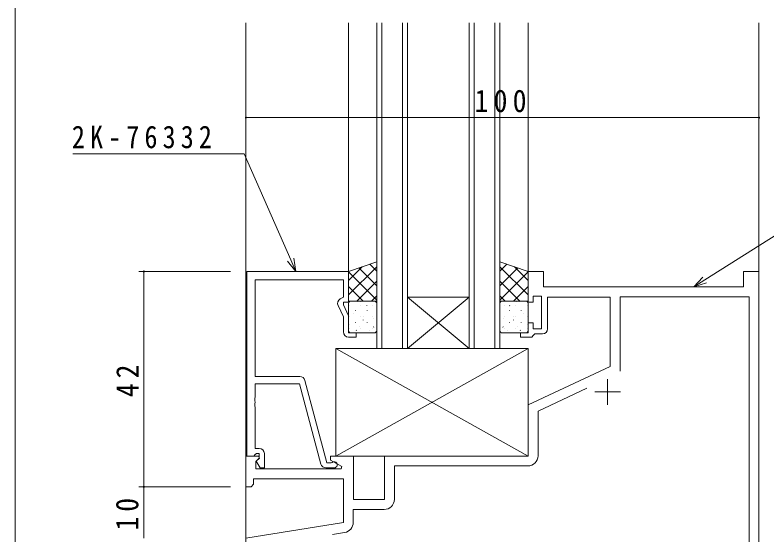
# Model space of a CAD drawing. Units: millimetres on the paper. Extents: x -420 to 373, y -297 to 267.
# Drawn here: x -417.7 to -271.1, y 57.3 to 158.7 of the extents above; entities that cross this region are included whole.
import ezdxf

# ---------------------------------------------------------------- set-up
doc = ezdxf.new("R2010")
doc.units = ezdxf.units.MM
for name, color, linetype, lineweight in [('0-1_YKK_ZWAK', 7, 'Continuous', 9), ('0-3_YKK_11', 7, 'Continuous', 9), ('0-4_YKK_12', 2, 'Continuous', 9), ('0-5_YKK_13', 4, 'Continuous', 9), ('0-6_YKK_D', 6, 'Continuous', 9)]:
    doc.layers.add(name, color=color, linetype=linetype, lineweight=lineweight)
doc.styles.add('ＭＳ ゴシック', font='')
doc.styles.get('ＭＳ ゴシック').set_extended_font_data('MS Gothic')

msp = doc.modelspace()

# ---------------------------------------------------------------- linework, layer by layer
at = {"layer": '0-1_YKK_ZWAK'}
msp.add_line((-417.7, -260.6), (-417.7, 264.4), dxfattribs=at)
at = {"layer": '0-3_YKK_11'}
for p, q in [((-372.5, 108.671), (-352.7, 108.671)), ((-372.5, 72.671), (-372.5, 108.671)), ((-372.5, 108.671), (-352.7, 108.671)), ((-372.5, 72.671), (-372.5, 108.671)), ((-352.7, 108.671), (-352.7, 102.671)), ((-352.7, 108.671), (-352.7, 102.671)), ((-317.7, 108.671), (-314.7, 108.671)), ((-317.7, 102.671), (-317.7, 108.671)), ((-317.7, 108.671), (-314.7, 108.671)), ((-317.7, 102.671), (-317.7, 108.671)), ((-314.7, 108.671), (-314.7, 105.671)), ((-314.7, 108.671), (-314.7, 105.671)), ((-275.7, 108.671), (-272.7, 108.671)), ((-275.7, 105.671), (-275.7, 108.671)), ((-275.7, 108.671), (-272.7, 108.671)), ((-275.7, 105.671), (-275.7, 108.671)), ((-272.7, 108.671), (-272.7, 8.671)), ((-272.7, 108.671), (-272.7, 8.671)), ((-370.87, 107.041), (-370.87, 88.171)), ((-353.7, 107.041), (-370.87, 107.041)), ((-370.87, 107.041), (-370.87, 88.171)), ((-353.7, 107.041), (-370.87, 107.041)), ((-353.7, 103.671), (-353.7, 107.041)), ((-353.7, 103.671), (-353.7, 107.041)), ((-314.7, 105.671), (-275.7, 105.671)), ((-314.7, 105.671), (-275.7, 105.671)), ((-354.327, 103.309), (-353.7, 103.671)), ((-354.327, 103.309), (-353.7, 103.671)), ((-353.7, 102.671), (-353.7, 102.171)), ((-352.7, 102.671), (-353.7, 102.671)), ((-353.7, 102.671), (-353.7, 102.171)), ((-352.7, 102.671), (-353.7, 102.671)), ((-316.7, 102.671), (-317.7, 102.671)), ((-316.7, 102.671), (-317.7, 102.671)), ((-316.7, 103.871), (-316.7, 102.671)), ((-315.1, 103.871), (-316.7, 103.871)), ((-316.7, 103.871), (-316.7, 102.671)), ((-315.1, 103.871), (-316.7, 103.871)), ((-315.1, 97.471), (-315.1, 103.871)), ((-315.1, 97.471), (-315.1, 103.871)), ((-313.9, 103.671), (-313.9, 97.471)), ((-301.7, 103.671), (-313.9, 103.671)), ((-313.9, 103.671), (-313.9, 97.471)), ((-301.7, 103.671), (-313.9, 103.671)), ((-301.7, 90.132), (-301.7, 103.671)), ((-301.7, 90.132), (-301.7, 103.671)), ((-299.77, 89.221), (-299.77, 103.741)), ((-299.77, 103.741), (-274.63, 103.741)), ((-299.77, 89.221), (-299.77, 103.741)), ((-299.77, 89.221), (-299.77, 103.741)), ((-299.77, 103.741), (-274.63, 103.741)), ((-299.77, 89.221), (-299.77, 103.741)), ((-274.63, 103.741), (-274.63, 30.601)), ((-274.63, 103.741), (-274.63, 30.601)), ((-353.7, 99.805), (-354.733, 102.02)), ((-353.7, 99.805), (-354.733, 102.02)), ((-353.7, 102.171), (-352.7, 100.026)), ((-353.7, 102.171), (-352.7, 100.026)), ((-353.7, 96.871), (-353.7, 99.805)), ((-353.7, 96.871), (-353.7, 99.805)), ((-352.7, 100.026), (-352.7, 96.671)), ((-352.7, 100.026), (-352.7, 96.671)), ((-317.7, 98.671), (-316.7, 98.671)), ((-317.7, 96.671), (-317.7, 98.671)), ((-317.7, 98.671), (-316.7, 98.671)), ((-317.7, 96.671), (-317.7, 98.671)), ((-316.7, 98.671), (-316.7, 97.471)), ((-316.7, 98.671), (-316.7, 97.471)), ((-316.7, 97.471), (-315.1, 97.471)), ((-316.7, 97.471), (-315.1, 97.471)), ((-352.7, 96.671), (-351.2, 96.671)), ((-352.7, 96.671), (-351.2, 96.671)), ((-351.2, 95.871), (-352.7, 95.871)), ((-351.2, 95.871), (-352.7, 95.871)), ((-351.2, 96.671), (-351.2, 95.871)), ((-351.2, 96.671), (-351.2, 95.871)), ((-319.2, 96.671), (-317.7, 96.671)), ((-319.2, 95.871), (-319.2, 96.671)), ((-319.2, 96.671), (-317.7, 96.671)), ((-319.2, 95.871), (-319.2, 96.671)), ((-317, 95.871), (-319.2, 95.871)), ((-317, 95.871), (-319.2, 95.871)), ((-316.7, 96.171), (-317, 95.871)), ((-316.7, 96.171), (-317, 95.871)), ((-316.4, 96.471), (-316.7, 96.171)), ((-316.4, 96.471), (-316.7, 96.171)), ((-314.9, 96.471), (-316.4, 96.471)), ((-314.9, 96.471), (-316.4, 96.471)), ((-317.7, 82.671), (-301.7, 90.132)), ((-317.7, 82.671), (-301.7, 90.132)), ((-370.87, 88.171), (-362.169, 88.171)), ((-370.87, 88.171), (-362.169, 88.171)), ((-370.87, 86.771), (-370.87, 84.129)), ((-362.269, 86.771), (-370.87, 86.771)), ((-370.87, 86.771), (-370.87, 84.129)), ((-362.269, 86.771), (-370.87, 86.771)), ((-358.073, 71.112), (-362.269, 86.771)), ((-358.073, 71.112), (-362.269, 86.771)), ((-361.203, 87.43), (-356.9, 71.371)), ((-361.203, 87.43), (-356.9, 71.371)), ((-302.2, 87.671), (-302.2, 82.671)), ((-302.2, 87.671), (-302.2, 82.671)), ((-315.77, 81.441), (-306.25, 85.881)), ((-315.77, 81.441), (-306.25, 85.881)), ((-304.7, 85.171), (-299.7, 85.171)), ((-304.7, 85.171), (-299.7, 85.171)), ((-370.87, 84.129), (-370.99, 83.946)), ((-370.87, 84.129), (-370.99, 83.946)), ((-370.99, 83.946), (-370.99, 83.396)), ((-370.99, 83.946), (-370.99, 83.396)), ((-370.99, 83.396), (-370.87, 83.213)), ((-370.99, 83.396), (-370.87, 83.213)), ((-370.87, 83.129), (-370.99, 82.946)), ((-370.87, 83.129), (-370.99, 82.946)), ((-370.99, 82.946), (-370.99, 82.396)), ((-370.99, 82.946), (-370.99, 82.396)), ((-370.99, 82.396), (-370.87, 82.213)), ((-370.99, 82.396), (-370.87, 82.213)), ((-370.87, 83.213), (-370.87, 83.129)), ((-370.87, 83.213), (-370.87, 83.129)), ((-370.87, 82.213), (-370.87, 74.171)), ((-370.87, 82.213), (-370.87, 74.171)), ((-317.7, 72.671), (-317.7, 82.671)), ((-317.7, 72.671), (-317.7, 82.671)), ((-315.77, 72.741), (-315.77, 81.441)), ((-315.77, 72.741), (-315.77, 81.441)), ((-370.87, 74.171), (-370.1, 74.171)), ((-370.87, 74.171), (-370.1, 74.171)), ((-372.7, 72.671), (-370.224, 72.671)), ((-372.7, 66.671), (-372.7, 72.671)), ((-372.7, 72.671), (-370.224, 72.671)), ((-372.7, 66.671), (-372.7, 72.671)), ((-371.17, 72.671), (-372.5, 72.671)), ((-371.17, 72.671), (-372.5, 72.671)), ((-370.87, 72.971), (-371.17, 72.671)), ((-370.87, 72.971), (-371.17, 72.671)), ((-370.67, 73.171), (-370.87, 72.971)), ((-370.67, 73.171), (-370.87, 72.971)), ((-370.064, 72.283), (-370.77, 71.577)), ((-370.064, 72.283), (-370.77, 71.577)), ((-370.674, 71.671), (-370.1, 72.245)), ((-370.674, 71.671), (-370.1, 72.245)), ((-370.1, 73.171), (-370.67, 73.171)), ((-370.1, 73.171), (-370.67, 73.171)), ((-370.224, 72.671), (-370.064, 72.283)), ((-370.224, 72.671), (-370.064, 72.283)), ((-370.1, 72.245), (-370.1, 73.171)), ((-370.1, 72.245), (-370.1, 73.171)), ((-369.1, 73.171), (-369.1, 70.371)), ((-369.1, 73.171), (-369.1, 70.371)), ((-356.2, 72.671), (-351.7, 72.671)), ((-356.2, 71.871), (-356.2, 72.671)), ((-356.2, 72.671), (-351.7, 72.671)), ((-356.2, 71.871), (-356.2, 72.671)), ((-354.035, 70.621), (-356.2, 71.871)), ((-354.035, 70.621), (-356.2, 71.871)), ((-351.7, 72.671), (-351.7, 64.171)), ((-351.7, 72.671), (-351.7, 64.171)), ((-345.7, 72.671), (-317.7, 72.671)), ((-345.7, 64.171), (-345.7, 72.671)), ((-345.7, 72.671), (-317.7, 72.671)), ((-345.7, 64.171), (-345.7, 72.671)), ((-370.77, 71.577), (-370.77, 70.171)), ((-370.77, 71.577), (-370.77, 70.171)), ((-369.923, 70.371), (-370.674, 71.671)), ((-369.923, 70.371), (-370.674, 71.671)), ((-369.1, 70.371), (-369.923, 70.371)), ((-369.1, 70.371), (-369.923, 70.371)), ((-355.5, 70.371), (-357.107, 70.371)), ((-355.5, 70.371), (-357.107, 70.371)), ((-356.9, 71.371), (-356.066, 71.371)), ((-356.9, 71.371), (-356.066, 71.371)), ((-356.066, 71.371), (-355.877, 71.437)), ((-356.066, 71.371), (-355.877, 71.437)), ((-354.155, 70.171), (-354.035, 70.621)), ((-354.155, 70.171), (-354.035, 70.621)), ((-343.77, 70.741), (-317.77, 70.741)), ((-343.77, 64.241), (-343.77, 70.741)), ((-343.77, 70.741), (-317.77, 70.741)), ((-343.77, 64.241), (-343.77, 70.741)), ((-370.77, 70.171), (-354.155, 70.171)), ((-370.77, 70.171), (-354.155, 70.171)), ((-371.2, 68.241), (-371.2, 67.171)), ((-353.7, 68.241), (-371.2, 68.241)), ((-371.2, 68.241), (-371.2, 67.171)), ((-353.7, 68.241), (-371.2, 68.241)), ((-353.7, 59.68), (-353.7, 68.241)), ((-353.7, 59.68), (-353.7, 68.241)), ((-371.7, 66.671), (-372.7, 66.671)), ((-371.7, 66.671), (-372.7, 66.671)), ((-371.2, 67.171), (-371.7, 66.671)), ((-371.2, 67.171), (-371.7, 66.671)), ((-351.7, 64.171), (-345.7, 64.171)), ((-351.7, 64.171), (-345.7, 64.171)), ((-351.77, 62.241), (-345.77, 62.241)), ((-351.77, 59.74), (-351.77, 62.241)), ((-351.77, 62.241), (-345.77, 62.241)), ((-351.77, 59.74), (-351.77, 62.241)), ((-372.7, 56.671), (-353.7, 59.68)), ((-372.7, 56.671), (-353.7, 59.68)), ((-355.822, 57.39), (-353.457, 57.765)), ((-355.822, 57.39), (-353.457, 57.765))]:
    msp.add_line(p, q, dxfattribs=at)
for centre, radius, start, end in [((-353.827, 102.443), 1, 120.00002, 205.00002), ((-353.827, 102.443), 1, 120.00002, 205.00002), ((-352.7, 96.871), 1, 180, 269.99998), ((-352.7, 96.871), 1, 180, 269.99998), ((-314.9, 97.471), 1, 270, 359.99998), ((-314.9, 97.471), 1, 270, 359.99998), ((-362.169, 87.171), 1, 14.99997, 89.99997), ((-362.169, 87.171), 1, 14.99997, 89.99997), ((-370.1, 73.171), 1, 0, 89.99998), ((-370.1, 73.171), 1, 0, 89.99998), ((-317.77, 72.741), 2, 270, 359.99998), ((-317.77, 72.741), 2, 270, 359.99998), ((-357.107, 71.371), 1, 195, 270), ((-357.107, 71.371), 1, 195, 270), ((-355.5, 70.971), 0.6, 270.00002, 128.94243), ((-355.5, 70.971), 0.6, 270.00002, 128.94243), ((-345.77, 64.241), 2, 270, 359.99998), ((-345.77, 64.241), 2, 270, 359.99998), ((-353.77, 59.74), 2, 278.99998, 0), ((-353.77, 59.74), 2, 278.99998, 0)]:
    msp.add_arc(centre, radius, start, end, dxfattribs=at)
at = {"layer": '0-4_YKK_12'}
for p, q in [((-372.7, 157.171), (-372.7, -82.329)), ((-352.7, 157.171), (-352.7, 108.471)), ((-347.2, 93.671), (-347.2, 157.171)), ((-346.2, 157.171), (-346.2, 93.671)), ((-342.2, 93.671), (-342.2, 157.171)), ((-341.2, 157.171), (-341.2, 93.671)), ((-329.2, 93.671), (-329.2, 157.171)), ((-328.2, 157.171), (-328.2, 93.671)), ((-324.2, 93.671), (-324.2, 157.171)), ((-317.7, 157.171), (-317.7, 108.471)), ((-272.7, 157.171), (-272.7, -82.329)), ((-341.2, 103.671), (-329.2, 103.671)), ((-341.2, 93.671), (-329.2, 103.671)), ((-329.2, 93.671), (-341.2, 103.671)), ((-340.8, 93.671), (-347.2, 93.671)), ((-340.8, 93.671), (-328.8, 93.671))]:
    msp.add_line(p, q, dxfattribs=at)
msp.add_lwpolyline([(-323.2, 157.171), (-323.2, 93.671), (-328.8, 93.671)], dxfattribs=at)
at = {"layer": '0-5_YKK_13'}
for p, q in [((-347.2, 110.54), (-352.7, 108.671)), ((-348.558, 110.079), (-347.2, 108.72)), ((-347.2, 102.886), (-347.2, 110.54)), ((-323.2, 110.54), (-317.7, 108.671)), ((-323.2, 102.886), (-323.2, 110.54)), ((-321.842, 110.079), (-323.2, 108.72)), ((-352.7, 104.088), (-347.2, 109.588)), ((-352.7, 106.917), (-350.043, 109.574)), ((-352.7, 108.671), (-352.7, 102.886)), ((-352.7, 108.564), (-347.2, 103.064)), ((-350.669, 109.361), (-347.2, 105.892)), ((-317.7, 104.088), (-323.2, 109.588)), ((-319.731, 109.361), (-323.2, 105.892)), ((-317.7, 108.564), (-323.2, 103.064)), ((-317.7, 106.917), (-320.357, 109.574)), ((-317.7, 108.671), (-317.7, 102.886)), ((-352.7, 105.735), (-349.851, 102.886)), ((-351.074, 102.886), (-347.2, 106.76)), ((-319.326, 102.886), (-323.2, 106.76)), ((-317.7, 105.735), (-320.549, 102.886)), ((-352.7, 102.907), (-352.679, 102.886)), ((-352.7, 102.886), (-347.2, 102.886)), ((-348.1, 102.886), (-352.2, 102.886)), ((-350.976, 102.734), (-350.978, 102.727)), ((-350.386, 102.848), (-350.427, 102.785)), ((-348.246, 102.886), (-347.2, 103.932)), ((-322.154, 102.886), (-323.2, 103.932)), ((-317.7, 102.886), (-323.2, 102.886)), ((-322.3, 102.886), (-318.2, 102.886)), ((-320.014, 102.848), (-319.973, 102.785)), ((-319.424, 102.734), (-319.422, 102.727)), ((-317.7, 102.907), (-317.721, 102.886)), ((-352.7, 102.386), (-352.7, 97.171)), ((-352.544, 102.125), (-352.544, 102.088)), ((-350.302, 102.125), (-350.302, 102.088)), ((-349.104, 102.002), (-349.107, 101.995)), ((-348.059, 102.125), (-348.059, 102.088)), ((-347.2, 97.171), (-347.2, 102.386)), ((-323.2, 97.171), (-323.2, 102.386)), ((-322.341, 102.125), (-322.341, 102.088)), ((-321.296, 102.002), (-321.293, 101.995)), ((-320.098, 102.125), (-320.098, 102.088)), ((-317.856, 102.125), (-317.856, 102.088)), ((-317.7, 102.386), (-317.7, 97.171)), ((-352.544, 99.845), (-352.544, 99.808)), ((-351.804, 100.394), (-351.807, 100.387)), ((-351.333, 101.056), (-351.333, 101.019)), ((-350.302, 99.845), (-350.302, 99.808)), ((-349.845, 99.909), (-349.848, 99.902)), ((-349.091, 101.056), (-349.091, 101.019)), ((-348.059, 99.845), (-348.059, 99.808)), ((-322.341, 99.845), (-322.341, 99.808)), ((-321.309, 101.056), (-321.309, 101.019)), ((-320.555, 99.909), (-320.552, 99.902)), ((-320.098, 99.845), (-320.098, 99.808)), ((-319.067, 101.056), (-319.067, 101.019)), ((-318.596, 100.394), (-318.593, 100.387)), ((-317.856, 99.845), (-317.856, 99.808)), ((-352.545, 98.301), (-352.548, 98.294)), ((-351.333, 98.776), (-351.333, 98.739)), ((-349.831, 99.246), (-349.873, 99.183)), ((-349.091, 98.776), (-349.091, 98.739)), ((-347.874, 99.46), (-347.876, 99.453)), ((-322.526, 99.46), (-322.524, 99.453)), ((-321.309, 98.776), (-321.309, 98.739)), ((-320.569, 99.246), (-320.527, 99.183)), ((-319.067, 98.776), (-319.067, 98.739)), ((-317.855, 98.301), (-317.852, 98.294)), ((-352.544, 97.565), (-352.544, 97.528)), ((-351.166, 97.229), (-351.208, 97.166)), ((-350.574, 97.852), (-350.576, 97.845)), ((-350.302, 97.565), (-350.302, 97.528)), ((-348.702, 97.12), (-348.705, 97.113)), ((-348.059, 97.565), (-348.059, 97.528)), ((-347.789, 97.892), (-347.83, 97.83)), ((-322.611, 97.892), (-322.57, 97.83)), ((-322.341, 97.565), (-322.341, 97.528)), ((-321.698, 97.12), (-321.695, 97.113)), ((-320.098, 97.565), (-320.098, 97.528)), ((-319.826, 97.852), (-319.824, 97.845)), ((-319.234, 97.229), (-319.192, 97.166)), ((-317.856, 97.565), (-317.856, 97.528)), ((-352.2, 96.671), (-347.7, 96.671)), ((-318.2, 96.671), (-322.7, 96.671)), ((-355.2, 93.671), (-317.7, 72.671)), ((-317.7, 93.671), (-355.2, 72.671)), ((-355.2, 93.671), (-355.2, 72.671)), ((-317.7, 93.671), (-355.2, 93.671)), ((-355.2, 93.671), (-317.7, 72.671)), ((-317.7, 93.671), (-355.2, 72.671)), ((-355.2, 93.671), (-355.2, 72.671)), ((-317.7, 93.671), (-355.2, 93.671)), ((-317.7, 72.671), (-317.7, 93.671)), ((-317.7, 72.671), (-317.7, 93.671)), ((-355.2, 72.671), (-317.7, 72.671)), ((-355.2, 72.671), (-317.7, 72.671))]:
    msp.add_line(p, q, dxfattribs=at)
for centre, start, end in [((-352.2, 102.386), 90, 180), ((-347.7, 102.386), 0, 90), ((-322.7, 102.386), 90, 180), ((-318.2, 102.386), 0, 90), ((-352.2, 97.171), 180, 270), ((-347.7, 97.171), 270, 0), ((-322.7, 97.171), 180, 270), ((-318.2, 97.171), 270, 0)]:
    msp.add_arc(centre, 0.5, start, end, dxfattribs=at)
at = {"layer": '0-6_YKK_D'}
for p, q in [((-283.266, 107.009), (-231.505, 139.817)), ((-272.697, 138.671), (-372.697, 138.671)), ((-373.043, 131.636), (-406.423, 131.636)), ((-363.967, 110.96), (-373.043, 131.636)), ((-362.962, 108.671), (-364.58, 110.691)), ((-362.962, 108.671), (-363.967, 110.96)), ((-363.354, 111.229), (-362.962, 108.671)), ((-375.7, 108.671), (-393.601, 108.671)), ((-392.601, 108.671), (-392.601, 66.671)), ((-285.378, 105.671), (-283.625, 107.575)), ((-285.378, 105.671), (-283.266, 107.009)), ((-282.908, 106.443), (-285.378, 105.671)), ((-375.7, 66.671), (-393.601, 66.671)), ((-375.7, 66.671), (-393.601, 66.671)), ((-392.601, 66.671), (-392.601, 56.671))]:
    msp.add_line(p, q, dxfattribs=at)
for centre, start, end in [((-372.697, 138.671), 0, 180), ((-372.697, 138.671), 180, 0), ((-272.697, 138.671), 0, 180), ((-272.697, 138.671), 180, 0), ((-392.601, 108.671), 90, 270), ((-392.601, 108.671), 270, 90), ((-392.601, 66.671), 90, 270), ((-392.601, 66.671), 90, 270), ((-392.601, 66.671), 270, 90), ((-392.601, 66.671), 270, 90)]:
    msp.add_arc(centre, 0.106, start, end, dxfattribs=at)

# ---------------------------------------------------------------- texts
at = {"layer": '0-6_YKK_D', "color": 3, "char_height": 4.399, "attachment_point": 7, "style": 'ＭＳ ゴシック'}
for s, insert in [('\\T1.38;\\W0.9;100', (-328.137, 139.671)), ('\\T1.39;\\W0.85;2K-76332', (-406.623, 132.636))]:
    msp.add_mtext(s, dxfattribs=dict(at, insert=insert))
at = {"layer": '0-6_YKK_D', "color": 3, "char_height": 4.399, "attachment_point": 7, "rotation": 90, "style": 'ＭＳ ゴシック'}
for s, insert in [('\\T1.36;\\W0.9;42', (-393.601, 84.151)), ('\\T1.36;\\W0.9;10', (-393.601, 58.151))]:
    msp.add_mtext(s, dxfattribs=dict(at, insert=insert))

doc.saveas('drawing.dxf')
